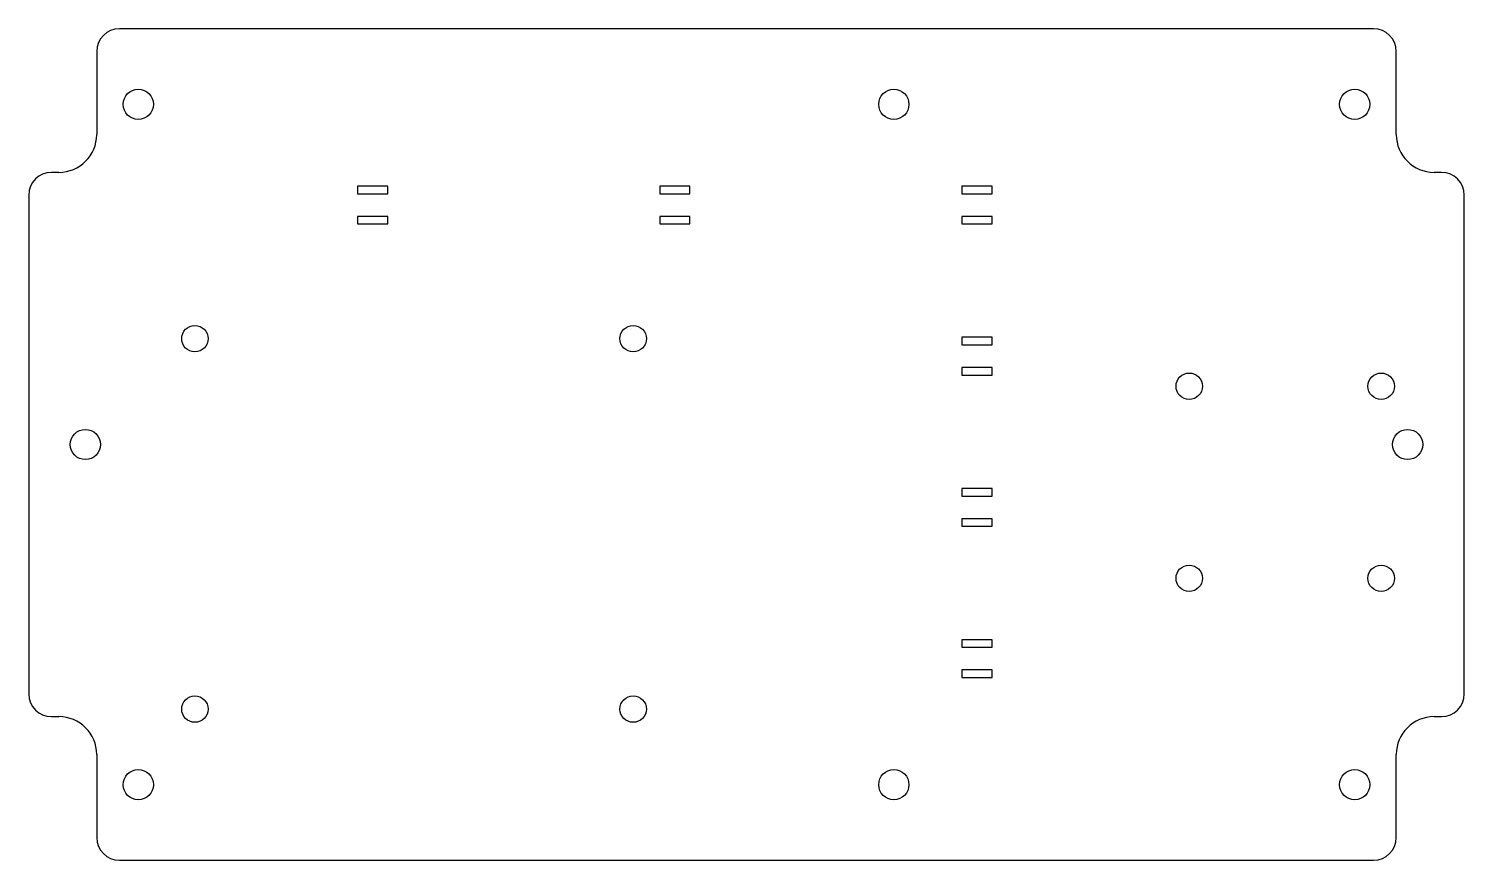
# Model space of a CAD drawing. Extents: x -95 to 95, y -55 to 55.
import ezdxf

# ---------------------------------------------------------------- set-up
doc = ezdxf.new("R2010")
doc.units = 0
doc.layers.get('0').update_dxf_attribs({"linetype": 'CONTINUOUS'})

msp = doc.modelspace()

# ---------------------------------------------------------------- linework, layer by layer
at = {"color": 7, "linetype": 'CONTINUOUS'}
for p, q in [((83, 55), (-83, 55)), ((-86, 52), (-86, 41)), ((86, 41), (86, 52)), ((-91, 36), (-92, 36)), ((92, 36), (91, 36)), ((-95, 33), (-95, -33)), ((-51.48, 34.18), (-51.48, 33.18)), ((-47.48, 34.18), (-51.48, 34.18)), ((-51.48, 33.18), (-47.48, 33.18)), ((-47.48, 33.18), (-47.48, 34.18)), ((-11.48, 34.18), (-11.48, 33.18)), ((-7.48, 34.18), (-11.48, 34.18)), ((-11.48, 33.18), (-7.48, 33.18)), ((-7.48, 33.18), (-7.48, 34.18)), ((28.52, 34.18), (28.52, 33.18)), ((32.52, 34.18), (28.52, 34.18)), ((28.52, 33.18), (32.52, 33.18)), ((32.52, 33.18), (32.52, 34.18)), ((95, -33), (95, 33)), ((-51.48, 30.18), (-51.48, 29.18)), ((-47.48, 30.18), (-51.48, 30.18)), ((-51.48, 29.18), (-47.48, 29.18)), ((-47.48, 29.18), (-47.48, 30.18)), ((-11.48, 30.18), (-11.48, 29.18)), ((-7.48, 30.18), (-11.48, 30.18)), ((-11.48, 29.18), (-7.48, 29.18)), ((-7.48, 29.18), (-7.48, 30.18)), ((28.52, 30.18), (28.52, 29.18)), ((32.52, 30.18), (28.52, 30.18)), ((28.52, 29.18), (32.52, 29.18)), ((32.52, 29.18), (32.52, 30.18)), ((28.52, 14.18), (28.52, 13.18)), ((32.52, 14.18), (28.52, 14.18)), ((32.52, 13.18), (32.52, 14.18)), ((28.52, 13.18), (32.52, 13.18)), ((28.52, 10.18), (28.52, 9.18)), ((32.52, 10.18), (28.52, 10.18)), ((32.52, 9.18), (32.52, 10.18)), ((28.52, 9.18), (32.52, 9.18)), ((28.52, -5.82), (28.52, -6.82)), ((32.52, -5.82), (28.52, -5.82)), ((28.52, -6.82), (32.52, -6.82)), ((32.52, -6.82), (32.52, -5.82)), ((28.52, -9.82), (28.52, -10.82)), ((32.52, -9.82), (28.52, -9.82)), ((28.52, -10.82), (32.52, -10.82)), ((32.52, -10.82), (32.52, -9.82)), ((28.52, -25.82), (28.52, -26.82)), ((32.52, -25.82), (28.52, -25.82)), ((32.52, -26.82), (32.52, -25.82)), ((28.52, -26.82), (32.52, -26.82)), ((28.52, -29.82), (28.52, -30.82)), ((32.52, -29.82), (28.52, -29.82)), ((32.52, -30.82), (32.52, -29.82)), ((28.52, -30.82), (32.52, -30.82)), ((-92, -36), (-91, -36)), ((91, -36), (92, -36)), ((-86, -41), (-86, -52)), ((86, -52), (86, -41)), ((-83, -55), (83, -55))]:
    msp.add_line(p, q, dxfattribs=at)
for centre, radius in [((-80.5, 45), 2), ((19.5, 45), 2), ((80.5, 45), 2), ((-73, 14), 1.75), ((-15, 14), 1.75), ((58.6, 7.7), 1.75), ((84, 7.7), 1.75), ((-87.5, 0), 2), ((87.5, 0), 2), ((58.6, -17.7), 1.75), ((84, -17.7), 1.75), ((-73, -35), 1.75), ((-15, -35), 1.75), ((-80.5, -45), 2), ((19.5, -45), 2), ((80.5, -45), 2)]:
    msp.add_circle(centre, radius, dxfattribs=at)
for centre, radius, start, end in [((-83, 52), 3, 90, 180), ((83, 52), 3, 0, 90), ((-91, 41), 5, 270, 0), ((91, 41), 5, 180, 270), ((-92, 33), 3, 90, 180), ((92, 33), 3, 0, 90), ((-92, -33), 3, 180, 270), ((92, -33), 3, 270, 0), ((-91, -41), 5, 0, 90), ((91, -41), 5, 90, 180), ((-83, -52), 3, 180, 270), ((83, -52), 3, 270, 0)]:
    msp.add_arc(centre, radius, start, end, dxfattribs=at)

doc.saveas('drawing.dxf')
